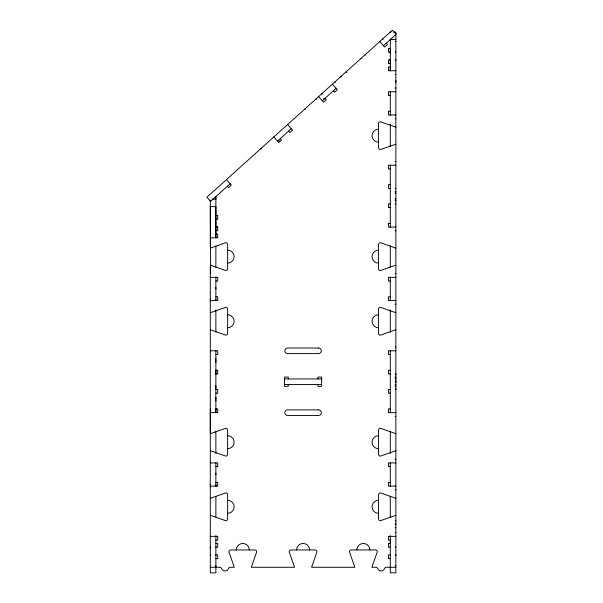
<?xml version="1.0" encoding="UTF-8"?>
<svg xmlns="http://www.w3.org/2000/svg" width="603" height="603" viewBox="0 0 603 603"><rect width="100%" height="100%" fill="white"/><g stroke="black" fill="none" stroke-linecap="round" stroke-linejoin="round"><path stroke-width="0.9" d="M210.304 486.855L210.304 484.654M210.304 408.781L210.304 433.587A1.854 1.854 0 0 0 210.831 433.504L225.771 428.281A1.854 1.854 0 0 1 227.625 430.135L227.625 454.263A1.854 1.854 0 0 1 225.771 456.117L210.831 450.886A1.854 1.854 0 0 0 210.304 450.81M210.304 301.296L210.304 299.088M215.874 288.943L215.874 287.488M215.874 198.96L215.633 196.352M215.874 567.28L215.874 565.35M215.874 486.101L215.874 484.654M215.874 474.501L215.874 473.054M215.874 408.781L215.874 412.648L215.874 350.562M215.874 401.048L215.874 397.181M215.874 385.588L215.874 389.576M215.874 370.121L215.874 373.868M215.874 362.388L215.874 358.529M215.874 299.088L215.874 300.535L215.874 277.109M215.874 267.204L215.874 246.099M390.299 70.717L390.299 68.772M390.299 63.888L390.299 59.207M390.299 52.966L390.299 48.285M395.87 380.757L395.87 382.686M395.87 82.566L395.87 80.395M395.87 547.057L395.169 547.177M395.87 388.483L395.87 389.455L395.169 389.455M210.304 548.119L210.304 547.057M230.286 183.621L210.583 201.364L206.859 197.234L392.417 30.15L396.141 34.288L383.161 45.979M277.516 141.102L291.309 128.68M322.311 100.761L336.263 88.204M278.556 142.662L281.518 139.994L280.274 138.615M390.993 32.034L390.299 32.034L390.299 32.622M393.427 32.034L395.87 32.034L395.87 572.85L390.299 572.85L390.299 535.66M390.299 39.549L395.87 39.549M395.169 41.403L395.87 41.403M390.299 48.451L388.445 48.451L388.445 52.16L390.299 52.16M395.169 52.077L395.87 52.077M395.169 59.81L395.87 59.81M390.299 59.893L388.445 59.893L388.445 63.601L390.299 63.601M395.402 59.893L395.87 59.893M390.299 67.008L388.445 67.008L388.445 70.717L395.87 70.717M395.169 74.425L395.87 74.425M395.169 88.068L395.87 88.068M395.87 91.777L388.445 91.777L388.445 95.493L390.299 95.493M390.299 111.261L388.445 111.261L388.445 114.977L395.87 114.977M395.169 118.685L395.87 118.685M395.169 161.521L395.87 161.521M395.87 165.23L388.445 165.23L388.445 168.946L390.299 168.946M390.299 184.714L388.445 184.714L388.445 188.43L390.299 188.43M395.169 188.43L395.87 188.43M395.169 191.52L395.87 191.52M395.169 192.138L395.87 192.138M395.169 193.375L395.87 193.375M395.169 198.945L395.87 198.945M212.158 199.118L215.874 199.118M395.169 200.181L395.87 200.181M395.169 200.799L395.87 200.799M390.299 203.889L388.445 203.889L388.445 207.605L390.299 207.605M395.169 203.889L395.87 203.889M215.874 215.444L217.728 215.444L217.728 219.243L215.52 219.16M215.874 215.527L217.728 215.527M390.299 223.374L388.445 223.374L388.445 227.082L395.87 227.082M215.52 226.894L217.728 226.894L217.728 230.685L215.874 230.602L215.874 237.801L215.874 206.633L210.304 206.633L210.651 273.634M215.52 226.977L217.728 226.977M395.169 230.798L395.87 230.798M215.874 234.085L217.728 234.085L217.728 237.801L210.304 237.801M395.169 273.634L395.87 273.634M395.87 277.342L388.445 277.342L388.445 281.051L390.299 281.051M215.874 281.051L217.728 281.051L217.728 277.342L210.304 277.342L210.304 276.589M215.874 296.827L217.728 296.827L217.728 300.535L210.304 300.535M390.299 296.827L388.445 296.827L388.445 300.535L395.87 300.535M395.169 304.251L395.87 304.251M395.169 347.079L395.87 347.079M210.304 350.795L217.728 350.795L217.728 354.504L215.874 354.504M395.87 350.795L388.445 350.795L388.445 354.504L390.299 354.504M215.874 370.28L217.728 370.28L217.728 373.988L215.52 373.988M390.299 370.28L388.445 370.28L388.445 373.988L390.299 373.988M395.169 373.988L395.87 373.988L395.87 374.953M395.169 377.079L395.87 377.079M395.169 377.704L395.87 377.704M284.526 378.94L321.64 378.94M395.169 378.94L395.87 378.94M284.526 384.503L321.64 384.503M395.169 384.503L395.87 384.503M395.169 385.739L395.87 385.739M395.169 386.357L395.87 386.357M215.52 389.455L217.728 389.455L217.728 393.164L215.874 393.164M390.299 389.455L388.445 389.455L388.445 393.164L390.299 393.164M215.874 408.94L217.728 408.94L217.728 412.648L210.304 412.648M390.299 408.94L388.445 408.94L388.445 412.648L395.87 412.648M395.169 416.356L395.87 416.356M395.169 459.192L395.87 459.192M395.87 462.908L388.445 462.908L388.445 466.616L390.299 466.616M215.874 466.616L217.728 466.616L217.728 462.908L210.304 462.908L210.304 462.147M215.874 482.385L217.728 482.385L217.728 486.101L210.304 486.101M390.299 482.385L388.445 482.385L388.445 486.101L395.87 486.101M395.169 489.809L395.87 489.809M395.169 520.894L395.87 520.894M395.169 523.984L395.87 523.984M395.169 524.602L395.87 524.602M395.169 527.693L395.87 527.693M395.169 532.645L395.87 532.645M210.304 536.353L217.728 536.353L217.728 540.069L215.874 540.069M395.87 536.353L388.445 536.353L388.445 540.069L390.299 540.069L390.299 543.469L388.445 543.469L388.445 547.177L390.314 547.177M215.874 543.469L217.728 543.469L217.728 547.177L215.407 547.177M210.304 547.177L210.771 547.177M210.304 554.911L210.771 554.911M215.407 554.911L217.728 554.911L217.728 558.627L215.874 558.627M390.314 554.911L388.445 554.911L388.445 558.627L390.299 558.627M395.402 554.911L395.87 554.911M395.169 555.144L395.87 555.144M395.169 565.426L395.87 565.426M210.304 567.28L219.786 567.28A1.854 1.854 0 0 1 221.535 568.523A3.708 3.708 0 0 0 228.529 568.523A1.854 1.854 0 0 1 230.278 567.28L234.198 567.28A1.854 1.854 0 0 0 234.115 566.752L228.891 551.82A1.854 1.854 0 0 1 230.745 549.966L254.873 549.966A1.854 1.854 0 0 1 256.727 551.82L251.496 566.752A1.854 1.854 0 0 0 251.421 567.28L294.475 567.28A1.854 1.854 0 0 0 294.392 566.752L289.169 551.82A1.854 1.854 0 0 1 291.023 549.966L315.15 549.966A1.854 1.854 0 0 1 317.005 551.82L311.774 566.752A1.854 1.854 0 0 0 311.698 567.28L354.752 567.28A1.854 1.854 0 0 0 354.67 566.752L349.446 551.82A1.854 1.854 0 0 1 351.3 549.966L375.42 549.966A1.854 1.854 0 0 1 377.282 551.82L372.051 566.752A1.847 1.847 0 0 0 371.976 567.28L375.888 567.28A1.854 1.854 0 0 1 377.636 568.523A3.708 3.708 0 0 0 384.639 568.523A1.854 1.854 0 0 1 386.387 567.28L395.87 567.28M382.573 39.014L383.041 39.534M386.259 43.182L387.503 44.562L384.744 47.049L379.777 41.532M365.245 54.617L365.712 55.129M361.114 58.34L361.461 58.725M345.941 71.998L346.408 72.511M340.989 76.46L341.449 76.98M335.132 81.729L335.6 82.242M332.381 84.209L337.341 89.726L334.59 92.214L333.346 90.834M321.829 93.706L322.296 94.226M325.07 98.281L326.313 99.661L323.555 102.141L318.588 96.631M323.713 98.568L324.18 99.088M315.829 99.111L316.296 99.631M305.028 108.834L305.495 109.354M287.586 124.542L292.545 130.06L289.794 132.547L288.551 131.168M278.518 140.198L279.762 141.577M273.792 136.964L278.759 142.481M261.001 148.474L261.468 148.994M226.389 179.641L231.356 185.159L228.597 187.639L227.361 186.259M390.299 39.059L390.299 70.95M390.299 91.317L390.299 115.437M390.299 124.271L390.299 146.619M390.299 165.003L390.299 227.55M390.299 245.692L390.299 267.114M390.299 277.109L390.299 300.535M390.299 309.836L390.299 332.185M390.299 350.562L390.299 412.648M390.299 431.258L390.299 453.607M390.299 462.908L390.299 486.335M390.299 496.284L390.299 517.005M317.932 378.94L317.932 377.079L321.64 377.079L321.64 386.357L317.932 386.357L317.932 384.503M288.242 378.94L288.242 377.079L284.526 377.079L284.526 386.357L288.242 386.357L288.242 384.503M215.874 196.608L215.874 230.467M215.874 309.836L215.874 332.185M215.874 431.258L215.874 453.607M215.874 462.908L215.874 486.335M215.874 496.284L215.874 517.005M215.874 535.66L215.874 572.85L210.304 572.85L210.304 265.252A1.854 1.854 0 0 1 210.831 265.328L225.771 270.551A1.854 1.854 0 0 0 227.625 268.697L227.625 244.577A1.854 1.854 0 0 0 225.771 242.715L210.831 247.946A1.854 1.854 0 0 1 210.304 248.021L210.304 200.053M236.316 549.966A6.497 6.497 0 0 1 242.805 543.469A6.497 6.497 0 0 1 249.303 549.966M296.593 549.966A6.497 6.497 0 0 1 303.083 543.469A6.497 6.497 0 0 1 309.58 549.966M356.87 549.966A6.497 6.497 0 0 1 363.36 543.469A6.497 6.497 0 0 1 369.858 549.966M227.625 435.705A6.497 6.497 0 0 1 234.115 442.195A6.497 6.497 0 0 1 227.625 448.692M210.304 498.191A1.854 1.854 0 0 0 210.831 498.116L225.771 492.892A1.854 1.854 0 0 1 227.625 494.746L227.625 518.866A1.854 1.854 0 0 1 225.771 520.721L210.831 515.497A1.854 1.854 0 0 0 210.304 515.422M227.625 500.309A6.497 6.497 0 0 1 234.115 506.806A6.497 6.497 0 0 1 227.625 513.304M395.87 515.422A1.854 1.854 0 0 0 395.334 515.497L380.403 520.721A1.854 1.854 0 0 1 378.548 518.866L378.548 494.746A1.854 1.854 0 0 1 380.403 492.892L395.334 498.116A1.854 1.854 0 0 0 395.87 498.191M378.548 513.304A6.497 6.497 0 0 1 372.051 506.806A6.497 6.497 0 0 1 378.548 500.309M395.87 450.81A1.854 1.854 0 0 0 395.334 450.886L380.403 456.117A1.854 1.854 0 0 1 378.548 454.263L378.548 430.135A1.854 1.854 0 0 1 380.403 428.281L395.334 433.504A1.854 1.854 0 0 0 395.87 433.587M378.548 448.692A6.497 6.497 0 0 1 372.051 442.195A6.497 6.497 0 0 1 378.548 435.705M227.625 250.139A6.497 6.497 0 0 1 234.115 256.637A6.497 6.497 0 0 1 227.625 263.134M210.304 312.633A1.854 1.854 0 0 0 210.831 312.55L225.771 307.326A1.854 1.854 0 0 1 227.625 309.181L227.625 333.308A1.854 1.854 0 0 1 225.771 335.162L210.831 329.931A1.854 1.854 0 0 0 210.304 329.856M227.625 314.751A6.497 6.497 0 0 1 234.115 321.241A6.497 6.497 0 0 1 227.625 327.738M395.87 329.856A1.854 1.854 0 0 0 395.334 329.931L380.403 335.162A1.854 1.854 0 0 1 378.548 333.308L378.548 309.181A1.854 1.854 0 0 1 380.403 307.326L395.334 312.55A1.854 1.854 0 0 0 395.87 312.633M378.548 327.738A6.497 6.497 0 0 1 372.051 321.241A6.497 6.497 0 0 1 378.548 314.751M395.87 265.252A1.854 1.854 0 0 0 395.334 265.328L380.403 270.551A1.854 1.854 0 0 1 378.548 268.697L378.548 244.577A1.854 1.854 0 0 1 380.403 242.715L395.334 247.946A1.854 1.854 0 0 0 395.87 248.021M378.548 263.134A6.497 6.497 0 0 1 372.051 256.637A6.497 6.497 0 0 1 378.548 250.139M395.87 127.067A1.854 1.854 0 0 1 395.334 126.992L380.403 121.768A1.854 1.854 0 0 0 378.548 123.623L378.548 147.743A1.854 1.854 0 0 0 380.403 149.597L395.334 144.373A1.854 1.854 0 0 1 395.87 144.298M378.548 142.18A6.497 6.497 0 0 1 372.051 135.683A6.497 6.497 0 0 1 378.548 129.185M318.55 348.014L287.623 348.014A2.781 2.781 0 0 0 284.835 350.795A2.781 2.781 0 0 0 287.623 353.577L318.55 353.577A2.781 2.781 0 0 0 321.331 350.795A2.781 2.781 0 0 0 318.55 348.014M318.55 409.867L287.623 409.867A2.781 2.781 0 0 0 284.835 412.648A2.781 2.781 0 0 0 287.623 415.429L318.55 415.429A2.781 2.781 0 0 0 321.331 412.648A2.781 2.781 0 0 0 318.55 409.867"/></g></svg>
